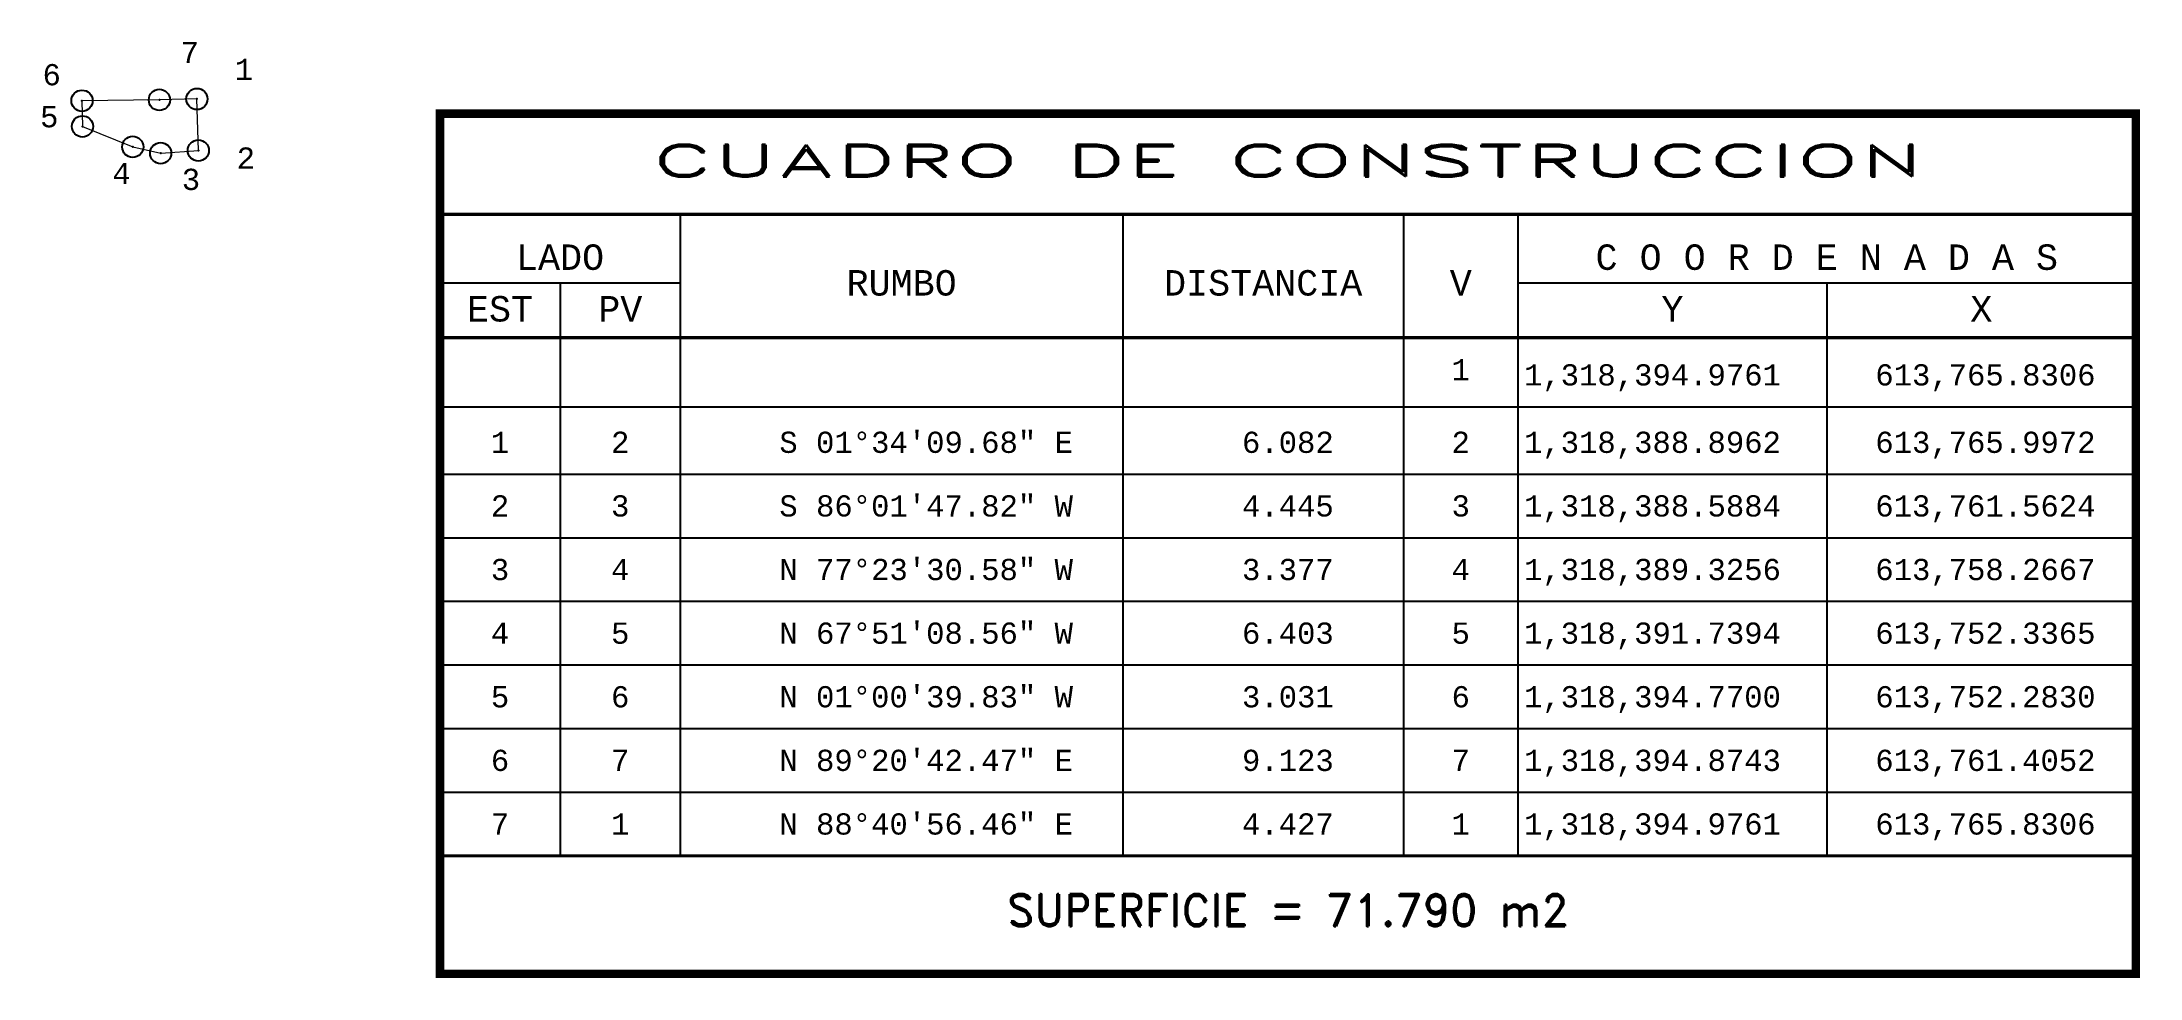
# Model space of a CAD drawing. Header units: millimetres. Extents: x 613748 to 613995, y 1318291 to 1318402.
import ezdxf
from ezdxf.enums import TextEntityAlignment as Align

# ---------------------------------------------------------------- set-up
doc = ezdxf.new("R2010")
doc.units = ezdxf.units.MM
doc.header["$PDMODE"] = 32
doc.header["$PDSIZE"] = 2.5
for name, color, linetype in [('CVL_CUADCON', 1, 'Continuous'), ('CVL_CUADCON_LIN', 8, 'Continuous'), ('CVL_CUADCON_TIT', 1, 'Continuous'), ('CVL_CUADCON_TX', 2, 'Continuous'), ('CVL_PUNTO', 2, 'Continuous'), ('CVL_PUNTO_NUM', 2, 'Continuous')]:
    doc.layers.add(name, color=color, linetype=linetype)
doc.styles.add('HUECA1', font='hueca1.shx')
doc.styles.add('MONOTXT4', font='monotxt4.shx')

msp = doc.modelspace()

# ---------------------------------------------------------------- linework, layer by layer
at = {"layer": 'CVL_CUADCON', "color": 1, "linetype": 'Continuous', "const_width": 1, "flags": 128}
msp.add_lwpolyline([(613794.5, 1318393.25), (613994.43, 1318393.25), (613994.43, 1318291.83), (613794.5, 1318291.83)], close=True, dxfattribs=at)
at = {"layer": 'CVL_CUADCON', "color": 1, "linetype": 'Continuous', "const_width": 0.375, "flags": 128}
for points in [[(613794.5, 1318381.38), (613994.43, 1318381.38)], [(613794.5, 1318366.83), (613994.43, 1318366.83)], [(613794.5, 1318305.75), (613994.43, 1318305.75)]]:
    msp.add_lwpolyline(points, dxfattribs=at)
at = {"layer": 'CVL_CUADCON_LIN', "color": 8, "linetype": 'Continuous'}
for p, q in [((613822.82, 1318381.38), (613822.82, 1318305.75)), ((613875, 1318381.38), (613875, 1318305.75)), ((613908.11, 1318381.38), (613908.11, 1318305.75)), ((613921.57, 1318381.38), (613921.57, 1318305.75)), ((613794.5, 1318373.31), (613822.82, 1318373.31)), ((613808.65, 1318373.31), (613808.65, 1318305.75)), ((613921.57, 1318373.31), (613994.43, 1318373.31)), ((613958, 1318373.31), (613958, 1318305.75)), ((613794.5, 1318358.7), (613994.43, 1318358.7)), ((613794.5, 1318350.75), (613994.43, 1318350.75)), ((613794.5, 1318343.25), (613994.43, 1318343.25)), ((613794.5, 1318335.75), (613994.43, 1318335.75)), ((613794.5, 1318328.25), (613994.43, 1318328.25)), ((613794.5, 1318320.75), (613994.43, 1318320.75)), ((613794.5, 1318313.25), (613994.43, 1318313.25)), ((613794.5, 1318305.75), (613994.43, 1318305.75))]:
    msp.add_line(p, q, dxfattribs=at)
at = {"layer": 'CVL_CUADCON_TIT', "color": 4, "lineweight": 0, "ltscale": 0.5, "flags": 128}
msp.add_lwpolyline([(613765.83, 1318394.98), (613761.41, 1318394.87), (613752.28, 1318394.77), (613752.34, 1318391.74), (613758.27, 1318389.33), (613761.56, 1318388.59), (613766, 1318388.9), (613765.83, 1318394.98)], dxfattribs=at)
at = {"layer": 'CVL_PUNTO', "color": 2}
for p in [(613752.28, 1318394.77), (613761.41, 1318394.87), (613765.83, 1318394.98), (613752.34, 1318391.74), (613758.27, 1318389.33), (613761.56, 1318388.59), (613766, 1318388.9)]:
    msp.add_point(p, dxfattribs=at)

# ---------------------------------------------------------------- texts
at = {"layer": 'CVL_CUADCON_TIT', "color": 1, "style": 'HUECA1', "width": 1.758658}
msp.add_text('CUADRO DE CONSTRUCCION', height=3.75, dxfattribs=at).set_placement((613819.5, 1318385.83), (613969.43, 1318385.83), align=Align.FIT)
at = {"layer": 'CVL_CUADCON_TIT', "color": 1, "style": 'MONOTXT4'}
for s, p in [('LADO', (613808.65, 1318374.83)), ('C O O R D E N A D A S', (613958, 1318374.83)), ('EST', (613801.57, 1318368.74)), ('PV', (613815.75, 1318368.74)), ('Y', (613939.8, 1318368.74)), ('X', (613976.22, 1318368.74))]:
    msp.add_text(s, height=3, dxfattribs=at).set_placement(p, align=Align.CENTER)
at = {"layer": 'CVL_CUADCON_TIT', "color": 1}
for s, height, style, p in [('RUMBO', 3, 'MONOTXT4', (613848.92, 1318373.3)), ('DISTANCIA', 3, 'MONOTXT4', (613891.55, 1318373.3)), ('V', 3, 'MONOTXT4', (613914.85, 1318373.3)), ('SUPERFICIE = 71.790 m2', 3.75, 'HUECA1', (613894.47, 1318299.33))]:
    msp.add_text(s, height=height, dxfattribs=dict(at, style=style)).set_placement(p, align=Align.MIDDLE)
at = {"layer": 'CVL_CUADCON_TX', "color": 2, "style": 'MONOTXT4'}
for s, p in [('1', (613914.84, 1318361.82)), ('1', (613801.57, 1318353.25)), ('2', (613815.74, 1318353.25)), ('2', (613914.84, 1318353.25)), ('2', (613801.57, 1318345.75)), ('3', (613815.74, 1318345.75)), ('3', (613914.84, 1318345.75)), ('3', (613801.57, 1318338.25)), ('4', (613815.74, 1318338.25)), ('4', (613914.84, 1318338.25)), ('4', (613801.57, 1318330.75)), ('5', (613815.74, 1318330.75)), ('5', (613914.84, 1318330.75)), ('5', (613801.57, 1318323.25)), ('6', (613815.74, 1318323.25)), ('6', (613914.84, 1318323.25)), ('6', (613801.57, 1318315.75)), ('7', (613815.74, 1318315.75)), ('7', (613914.84, 1318315.75)), ('7', (613801.57, 1318308.25)), ('1', (613815.74, 1318308.25)), ('1', (613914.84, 1318308.25))]:
    msp.add_text(s, height=2.5, dxfattribs=at).set_placement(p, align=Align.CENTER)
for s, p in [('1,318,394.9761', (613922.3, 1318361.2)), ('613,765.8306', (613963.72, 1318361.2)), ('S 01%%d34\'09.68" E', (613834.5, 1318353.25)), ('6.082', (613889.05, 1318353.25)), ('1,318,388.8962', (613922.3, 1318353.25)), ('613,765.9972', (613963.72, 1318353.25)), ('S 86%%d01\'47.82" W', (613834.5, 1318345.75)), ('4.445', (613889.05, 1318345.75)), ('1,318,388.5884', (613922.3, 1318345.75)), ('613,761.5624', (613963.72, 1318345.75)), ('N 77%%d23\'30.58" W', (613834.5, 1318338.25)), ('3.377', (613889.05, 1318338.25)), ('1,318,389.3256', (613922.3, 1318338.25)), ('613,758.2667', (613963.72, 1318338.25)), ('N 67%%d51\'08.56" W', (613834.5, 1318330.75)), ('6.403', (613889.05, 1318330.75)), ('1,318,391.7394', (613922.3, 1318330.75)), ('613,752.3365', (613963.72, 1318330.75)), ('N 01%%d00\'39.83" W', (613834.5, 1318323.25)), ('3.031', (613889.05, 1318323.25)), ('1,318,394.7700', (613922.3, 1318323.25)), ('613,752.2830', (613963.72, 1318323.25)), ('N 89%%d20\'42.47" E', (613834.5, 1318315.75)), ('9.123', (613889.05, 1318315.75)), ('1,318,394.8743', (613922.3, 1318315.75)), ('613,761.4052', (613963.72, 1318315.75)), ('N 88%%d40\'56.46" E', (613834.5, 1318308.25)), ('4.427', (613889.05, 1318308.25)), ('1,318,394.9761', (613922.3, 1318308.25)), ('613,765.8306', (613963.72, 1318308.25))]:
    msp.add_text(s, height=2.5, dxfattribs=at).set_placement(p)
at = {"layer": 'CVL_PUNTO_NUM', "color": 2, "style": 'MONOTXT4'}
for s, p in [('7', (613763.91, 1318399.2)), ('6', (613747.63, 1318396.59)), ('1', (613770.3, 1318397.22)), ('5', (613747.34, 1318391.64)), ('2', (613770.52, 1318386.76)), ('4', (613755.86, 1318384.94)), ('3', (613764.05, 1318384.25))]:
    msp.add_text(s, height=2.5, dxfattribs=at).set_placement(p)

doc.saveas('drawing.dxf')
